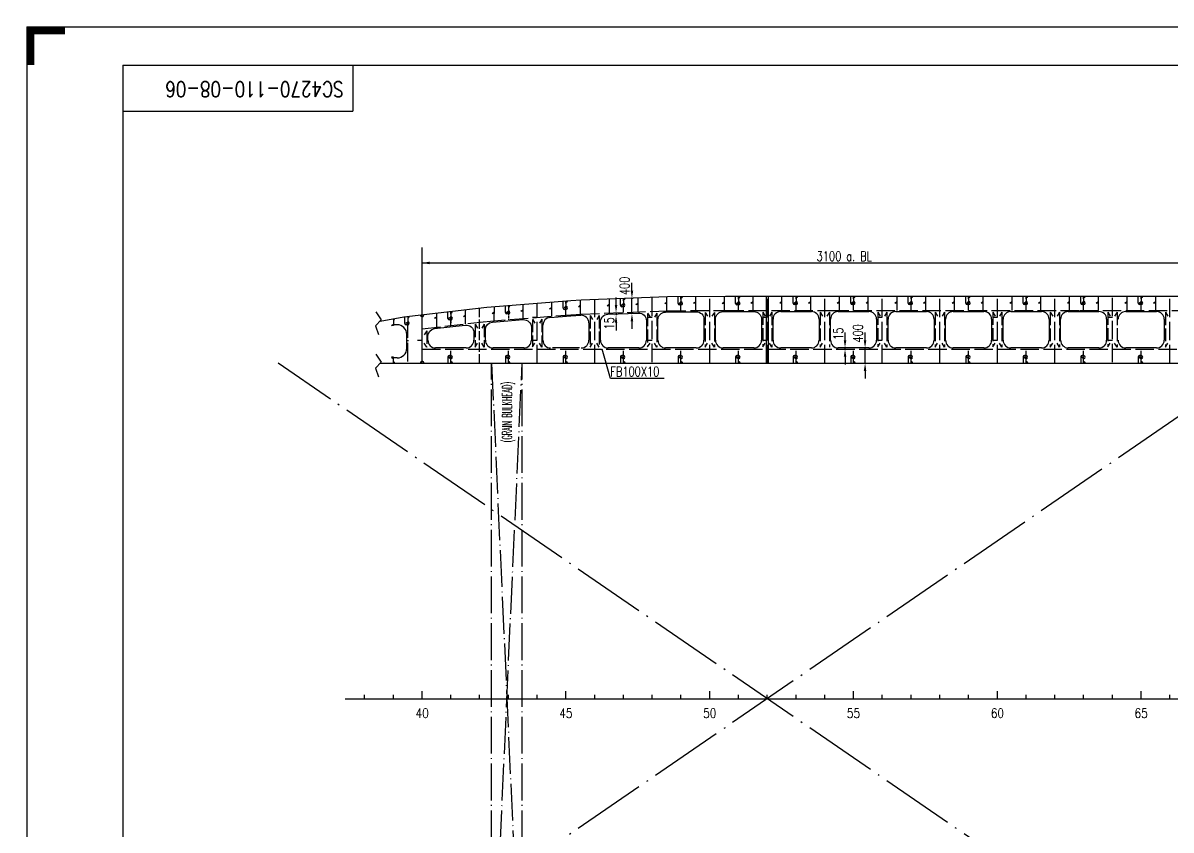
# Model space of a CAD drawing. Extents: x 373818 to 564480, y 322172 to 634257.
# Drawn here: x 444792 to 474729, y 569607 to 590657 of the extents above; entities that cross this region are included whole.
import ezdxf
from ezdxf.enums import TextEntityAlignment as Align

# ---------------------------------------------------------------- set-up
doc = ezdxf.new("R2010")
doc.units = 0
doc.header["$LTSCALE"] = 40
doc.header["$MEASUREMENT"] = 0
doc.linetypes.add('ACAD_ISO02W100', pattern=[15, 12, -3])
doc.linetypes.add('ACAD_ISO04W100', pattern=[30.5, 24, -3, 0.5, -3])
doc.layers.get('0').update_dxf_attribs({"linetype": 'CONTINUOUS'})
doc.layers.get('DEFPOINTS').update_dxf_attribs({"linetype": 'CONTINUOUS'})
for name, color, linetype in [('01CONTINUOUS', 2, 'CONTINUOUS'), ('11', 7, 'CONTINUOUS'), ('BT_ENG', 7, 'CONTINUOUS'), ('C-CEN', 4, 'ACAD_ISO04W100'), ('C-DAS', 4, 'ACAD_ISO02W100'), ('FRAME', 7, 'CONTINUOUS'), ('Y-CON', 2, 'CONTINUOUS'), ('Y-DAS', 2, 'ACAD_ISO02W100')]:
    doc.layers.add(name, color=color, linetype=linetype)
doc.styles.add('ENGNISH', font='romans.shx', dxfattribs={"width": 0.8, "height": 750})
doc.styles.add('ROMANS', font='romans.shx', dxfattribs={"width": 0.75, "height": 250, "bigfont": 'hzdx.shx'})
doc.dimstyles.new('DM-100', dxfattribs={"dimscale": 0, "dimtxt": 250, "dimasz": 200, "dimexe": 30, "dimexo": 30, "dimgap": 50, "dimtad": 1, "dimdec": 0, "dimzin": 0, "dimdsep": 46, "dimtxsty": 'ROMANS', "dimcen": 0, "dimclrd": 1, "dimclre": 1, "dimclrt": 1, "dimadec": 0, "dimazin": 0, "dimtfac": 1, "dimtdec": 0, "dimtmove": 0, "dimatfit": 3, "dimfxl": 1, "dimtolj": 1, "dimtzin": 0, "dimarcsym": 0})

# ---------------------------------------------------------------- blocks, each defined once
blk = doc.blocks.new('*D43')
at = {"color": 1, "linetype": 'ByBlock', "transparency": 16777216}
for p, q in [((460672, 583675), (460672, 583875)), ((460661, 583475), (460702, 583475)), ((460672, 583075), (460672, 583475)), ((460672, 583075), (460672, 583475)), ((460672, 582875), (460672, 582675))]:
    blk.add_line(p, q, dxfattribs=at)
for points in [[(460639, 583675), (460705, 583675), (460672, 583475)], [(460639, 582875), (460705, 582875), (460672, 583075)]]:
    blk.add_solid(points, dxfattribs=at)
at = {"layer": 'DEFPOINTS', "color": 0, "linetype": 'ByBlock', "transparency": 16777216}
for p in [(460631, 583475), (460672, 583475), (460631, 583075)]:
    blk.add_point(p, dxfattribs=at)
at = {"color": 1, "linetype": 'ByBlock', "transparency": 16777216, "insert": (460481, 583797), "char_height": 250, "attachment_point": 5, "rotation": 90, "style": 'ROMANS'}
blk.add_mtext('\\A1;400', dxfattribs=at)
blk = doc.blocks.new('*D55')
at = {"color": 1, "linetype": 'ByBlock', "transparency": 16777216}
for p, q in [((466751, 582381), (466751, 582581)), ((466751, 581781), (466751, 582181)), ((466751, 581781), (466751, 582181)), ((466751, 581581), (466751, 581381))]:
    blk.add_line(p, q, dxfattribs=at)
for points in [[(466717, 582381), (466784, 582381), (466751, 582181)], [(466717, 581581), (466784, 581581), (466751, 581781)]]:
    blk.add_solid(points, dxfattribs=at)
at = {"layer": 'DEFPOINTS', "color": 0, "linetype": 'ByBlock', "transparency": 16777216}
for p in [(466751, 582181), (466751, 582181), (466856, 581781)]:
    blk.add_point(p, dxfattribs=at)
at = {"color": 1, "linetype": 'ByBlock', "transparency": 16777216, "insert": (466566, 582560), "char_height": 250, "attachment_point": 5, "rotation": 90, "style": 'ROMANS'}
blk.add_mtext('\\A1;400', dxfattribs=at)
blk = doc.blocks.new('*D56')
at = {"color": 1, "linetype": 'ByBlock', "transparency": 16777216}
for p, q in [((466228, 582381), (466228, 582581)), ((466228, 582151), (466228, 582181)), ((466228, 582151), (466228, 582181)), ((466228, 581951), (466228, 581751))]:
    blk.add_line(p, q, dxfattribs=at)
for points in [[(466195, 582381), (466262, 582381), (466228, 582181)], [(466195, 581951), (466262, 581951), (466228, 582151)]]:
    blk.add_solid(points, dxfattribs=at)
at = {"layer": 'DEFPOINTS', "color": 0, "linetype": 'ByBlock', "transparency": 16777216}
for p in [(466228, 582181), (466228, 582181), (466228, 582151)]:
    blk.add_point(p, dxfattribs=at)
at = {"color": 1, "linetype": 'ByBlock', "transparency": 16777216, "insert": (466053, 582549), "char_height": 250, "attachment_point": 5, "rotation": 90, "style": 'ROMANS'}
blk.add_mtext('\\A1;15', dxfattribs=at)
blk = doc.blocks.new('*D61')
at = {"color": 1, "linetype": 'ByBlock', "transparency": 16777216}
for p, q in [((460257, 583299), (460257, 583499)), ((460229, 583037), (460227, 583037)), ((460257, 583099), (460257, 583037)), ((460257, 583099), (460257, 583037)), ((460257, 582837), (460257, 582637))]:
    blk.add_line(p, q, dxfattribs=at)
for points in [[(460224, 583299), (460290, 583299), (460257, 583099)], [(460224, 582837), (460290, 582837), (460257, 583037)]]:
    blk.add_solid(points, dxfattribs=at)
at = {"layer": 'DEFPOINTS', "color": 0, "linetype": 'ByBlock', "transparency": 16777216}
for p in [(460257, 583037), (460259, 583037), (460281, 583099)]:
    blk.add_point(p, dxfattribs=at)
at = {"color": 1, "linetype": 'ByBlock', "transparency": 16777216, "insert": (460080, 582820), "char_height": 250, "attachment_point": 5, "rotation": 90, "style": 'ROMANS'}
blk.add_mtext('\\A1;15', dxfattribs=at)

msp = doc.modelspace()

# ---------------------------------------------------------------- linework, layer by layer
at = {"color": 2}
for q in [(562792.4, 589556.63), (447392.4, 549556.63)]:
    msp.add_line((447392.4, 589556.63), q, dxfattribs=at)
for p, q in [((455200.32, 583047.78), (455200.32, 584797.67)), ((464175.32, 583530.69), (464175.32, 581780.69)), ((464225.32, 583530.69), (464225.32, 581780.69)), ((458950.32, 583186.68), (458910.32, 583186.68)), ((460450.32, 583257.03), (460410.32, 583257.03)), ((461950.32, 583303.4), (461910.32, 583303.4)), ((463450.32, 583303.6), (463410.32, 583303.6)), ((464950.32, 583310.69), (464910.32, 583310.69)), ((466450.32, 583310.69), (466410.32, 583310.69)), ((467950.32, 583310.69), (467910.32, 583310.69)), ((469450.32, 583310.69), (469410.32, 583310.69)), ((470950.32, 583310.69), (470910.32, 583310.69)), ((472450.32, 583310.69), (472410.32, 583310.69)), ((473950.32, 583310.69), (473910.32, 583310.69)), ((455950.32, 582914.65), (455910.32, 582914.65)), ((457450.32, 583067.84), (457410.32, 583067.84)), ((458534.51, 582973.64), (459076.33, 583016.57)), ((459076.33, 583016.57), (459338.03, 583032.68)), ((454550.32, 582784.34), (454450.32, 582784.34)), ((454825.32, 582784.34), (454785.32, 582784.34)), ((459550.32, 582833.06), (459550.32, 582380.69)), ((454800.32, 582170.21), (454800.32, 582534.34)), ((455950.32, 581980.69), (455910.32, 581980.69)), ((457450.32, 581980.69), (457410.32, 581980.69)), ((458950.32, 581980.69), (458910.32, 581980.69)), ((460108.41, 581385.96), (459895.68, 582150.69)), ((460450.32, 581980.69), (460410.32, 581980.69)), ((461950.32, 581980.69), (461910.32, 581980.69)), ((463450.32, 581980.69), (463410.32, 581980.69)), ((464950.32, 581980.69), (464910.32, 581980.69)), ((466450.32, 581980.69), (466410.32, 581980.69)), ((467950.32, 581980.69), (467910.32, 581980.69)), ((469450.32, 581980.69), (469410.32, 581980.69)), ((470950.32, 581980.69), (470910.32, 581980.69)), ((472450.32, 581980.69), (472410.32, 581980.69)), ((473950.32, 581980.69), (473910.32, 581980.69)), ((461513.7, 581385.96), (460108.41, 581385.96)), ((453190.41, 573030.69), (476950.32, 573030.69)), ((453700.32, 573030.69), (453700.32, 573130.69)), ((454450.32, 573030.69), (454450.32, 573130.69)), ((455200.32, 573030.69), (455200.32, 573230.69)), ((455950.32, 573030.69), (455950.32, 573130.69)), ((456700.32, 573030.69), (456700.32, 573130.69)), ((457450.32, 573030.69), (457450.32, 573130.69)), ((458200.32, 573030.69), (458200.32, 573130.69)), ((458950.32, 573030.69), (458950.32, 573230.69)), ((459700.32, 573030.69), (459700.32, 573130.69)), ((460450.32, 573030.69), (460450.32, 573130.69)), ((461200.32, 573030.69), (461200.32, 573130.69)), ((461950.32, 573030.69), (461950.32, 573130.69)), ((462700.32, 573030.69), (462700.32, 573230.69)), ((463450.32, 573030.69), (463450.32, 573130.69)), ((464200.32, 573030.69), (464200.32, 573130.69)), ((464950.32, 573030.69), (464950.32, 573130.69)), ((465700.32, 573030.69), (465700.32, 573130.69)), ((466450.32, 573030.69), (466450.32, 573230.69)), ((467200.32, 573030.69), (467200.32, 573130.69)), ((467950.32, 573030.69), (467950.32, 573130.69)), ((468700.32, 573030.69), (468700.32, 573130.69)), ((469450.32, 573030.69), (469450.32, 573130.69)), ((470200.32, 573030.69), (470200.32, 573230.69)), ((470950.32, 573030.69), (470950.32, 573130.69)), ((471700.32, 573030.69), (471700.32, 573130.69)), ((472450.32, 573030.69), (472450.32, 573130.69)), ((473200.32, 573030.69), (473200.32, 573130.69)), ((473950.32, 573030.69), (473950.32, 573230.69)), ((474700.32, 573030.69), (474700.32, 573130.69))]:
    msp.add_line(p, q)
at = {"color": 1, "linetype": 'ByBlock'}
msp.add_line((455200.32, 584397.45), (560838.97, 584397.45), dxfattribs=at)
at = {"color": 7, "ltscale": 0.2}
for p, q in [((460375.32, 583292.03), (460375.32, 583468.95)), ((461875.32, 583338.4), (461875.32, 583515.33)), ((463375.32, 583338.6), (463375.32, 583515.53)), ((464875.32, 583345.69), (464875.32, 583522.62)), ((466375.32, 583345.69), (466375.32, 583522.62)), ((467875.32, 583345.69), (467875.32, 583522.62)), ((469375.32, 583345.69), (469375.32, 583522.62)), ((470875.32, 583345.69), (470875.32, 583522.62)), ((472375.32, 583345.69), (472375.32, 583522.62)), ((473875.32, 583345.69), (473875.32, 583522.62)), ((457375.32, 583102.84), (457375.32, 583279.77)), ((458875.32, 583221.68), (458875.32, 583398.6)), ((454750.32, 582819.34), (454750.32, 582996.27)), ((455875.32, 582949.65), (455875.32, 583126.57)), ((455875.32, 581945.69), (455875.32, 581780.69)), ((457375.32, 581945.69), (457375.32, 581780.69)), ((458875.32, 581945.69), (458875.32, 581780.69)), ((460375.32, 581945.69), (460375.32, 581780.69)), ((461875.32, 581945.69), (461875.32, 581780.69)), ((463375.32, 581945.69), (463375.32, 581780.69)), ((464875.32, 581945.69), (464875.32, 581780.69)), ((466375.32, 581945.69), (466375.32, 581780.69)), ((467875.32, 581945.69), (467875.32, 581780.69)), ((469375.32, 581945.69), (469375.32, 581780.69)), ((470875.32, 581945.69), (470875.32, 581780.69)), ((472375.32, 581945.69), (472375.32, 581780.69)), ((473875.32, 581945.69), (473875.32, 581780.69))]:
    msp.add_line(p, q, dxfattribs=at)
at = {"color": 0, "linetype": 'ByBlock'}
for p, q in [((458080.32, 582927.26), (458143.03, 582824.7)), ((458320.32, 582927.26), (458257.61, 582824.7)), ((459580.32, 583026.78), (459643.03, 582924.22)), ((459820.32, 583026.78), (459757.61, 582924.22)), ((461080.32, 583083.73), (461143.03, 582981.17)), ((461320.32, 583083.73), (461257.61, 582981.17)), ((462580.32, 583107.5), (462643.03, 583004.94)), ((462820.32, 583107.5), (462757.61, 583004.94)), ((464080.61, 583113.63), (464143.32, 583011.07)), ((464320.03, 583113.63), (464257.32, 583011.07)), ((465580.32, 583110.69), (465643.03, 583008.13)), ((465820.32, 583110.69), (465757.61, 583008.13)), ((467081.09, 583115.43), (467143.8, 583012.87)), ((467320.03, 583113.63), (467257.32, 583011.07)), ((468580.32, 583110.69), (468643.03, 583008.13)), ((468820.32, 583110.69), (468757.61, 583008.13)), ((470081.09, 583115.43), (470143.8, 583012.87)), ((470320.03, 583113.63), (470257.32, 583011.07)), ((471580.32, 583110.69), (471643.03, 583008.13)), ((471820.32, 583110.69), (471757.61, 583008.13)), ((473081.09, 583115.43), (473143.8, 583012.87)), ((473320.03, 583113.63), (473257.32, 583011.07)), ((474580.32, 583110.69), (474643.03, 583008.13)), ((455320.32, 582627.78), (455257.61, 582525.22)), ((456580.32, 582801.51), (456643.03, 582698.96)), ((456820.32, 582801.51), (456757.61, 582698.96)), ((455320.03, 582203.63), (455257.32, 582306.19)), ((456580.32, 582200.69), (456643.03, 582303.25)), ((456820.32, 582200.69), (456757.61, 582303.25)), ((458081.09, 582205.43), (458143.8, 582307.99)), ((458320.03, 582203.63), (458257.32, 582306.19)), ((459580.32, 582200.69), (459643.03, 582303.25)), ((459820.32, 582200.69), (459757.61, 582303.25)), ((461081.09, 582205.43), (461143.8, 582307.99)), ((461320.03, 582203.63), (461257.32, 582306.19)), ((462580.32, 582200.69), (462643.03, 582303.25)), ((462820.32, 582200.69), (462757.61, 582303.25)), ((464081.09, 582205.43), (464143.8, 582307.99)), ((464320.03, 582203.63), (464257.32, 582306.19)), ((465580.32, 582200.69), (465643.03, 582303.25)), ((467081.09, 582205.43), (467143.8, 582307.99)), ((467320.03, 582203.63), (467257.32, 582306.19)), ((468580.32, 582200.69), (468643.03, 582303.25)), ((468820.32, 582200.69), (468757.61, 582303.25)), ((470081.09, 582205.43), (470143.8, 582307.99)), ((470320.03, 582203.63), (470257.32, 582306.19)), ((471580.32, 582200.69), (471643.03, 582303.25)), ((471820.32, 582200.69), (471757.61, 582303.25)), ((473081.09, 582205.43), (473143.8, 582307.99)), ((473320.03, 582203.63), (473257.32, 582306.19)), ((474580.32, 582200.69), (474643.03, 582303.25)), ((454550.32, 581920.21), (454450.32, 581920.21))]:
    msp.add_line(p, q, dxfattribs=at)
for points in [[(453997.11, 583121.4), (454132.49, 582914.67), (453989.15, 582755.66), (454064.8, 582529.06)], [(458350.3, 582380.69), (458350.3, 582774.27)], [(453997.11, 582020.07), (454132.49, 581813.35), (453989.15, 581654.33), (454064.8, 581427.73)]]:
    msp.add_lwpolyline(points)
for points in [[(456850.3, 582380.69), (456850.3, 582655.43, -0.3912434), (457034.51, 582854.81), (457834.53, 582918.19, -0.43756297), (458050.32, 582718.81), (458050.32, 582380.69)], [(459850.3, 582380.69), (459850.3, 582859.9, -0.40314169), (460042.71, 583059.76), (460842.73, 583090.13, -0.4253728), (461050.32, 582890.28), (461050.32, 582380.69)], [(461350.3, 582380.69), (461350.3, 582916.85, -0.40314169), (461542.71, 583116.71), (461600.31, 583118.9), (462348.76, 583124.75, -0.41650557), (462550.32, 582924.76), (462550.32, 582380.69)], [(455350.3, 582380.69), (455350.3, 582486.78, -0.38082924), (455527.29, 582685.45), (456327.31, 582778.11, -0.44840502), (456550.32, 582579.44), (456550.32, 582380.69)]]:
    msp.add_lwpolyline(points, format="xyb")
at = {"color": 7, "ltscale": 0.2}
for centre, start, end in [((460450.33, 583481.34), 270, 0), ((461950.33, 583527.72), 270, 0), ((463450.33, 583527.92), 270, 0), ((464950.33, 583535), 270, 0), ((466450.33, 583535), 270, 0), ((467950.33, 583535), 270, 0), ((469450.33, 583535), 270, 0), ((470950.33, 583535), 270, 0), ((472450.33, 583535), 270, 0), ((473950.33, 583535), 270, 0), ((457450.33, 583292.16), 270, 0), ((458950.33, 583410.99), 270, 0), ((454825.33, 583008.65), 270, 0), ((455950.33, 583138.96), 270, 0), ((455950.32, 581780.69), 360, 90), ((457450.32, 581780.69), 360, 90), ((458950.32, 581780.69), 360, 90), ((460450.32, 581780.69), 360, 90), ((461950.32, 581780.69), 360, 90), ((463450.32, 581780.69), 360, 90), ((464950.32, 581780.69), 360, 90), ((466450.32, 581780.69), 360, 90), ((467950.32, 581780.69), 360, 90), ((469450.32, 581780.69), 360, 90), ((470950.32, 581780.69), 360, 90), ((472450.32, 581780.69), 360, 90), ((473950.32, 581780.69), 360, 90)]:
    msp.add_arc(centre, 44.99, start, end, dxfattribs=at)
for centre, radius, start, end in [((458910.32, 583221.68), 35, 180, 270), ((458950.32, 583226.68), 40, 270, 90), ((460410.32, 583292.03), 35, 180, 270), ((460450.32, 583297.03), 40, 270, 90), ((461910.32, 583338.4), 35, 180, 270), ((461950.32, 583343.4), 40, 270, 90), ((463410.32, 583338.6), 35, 180, 270), ((463450.32, 583343.6), 40, 270, 90), ((464910.32, 583345.69), 35, 180, 270), ((464950.32, 583350.69), 40, 270, 90), ((466410.32, 583345.69), 35, 180, 270), ((466450.32, 583350.69), 40, 270, 90), ((467910.32, 583345.69), 35, 180, 270), ((467950.32, 583350.69), 40, 270, 90), ((469410.32, 583345.69), 35, 180, 270), ((469450.32, 583350.69), 40, 270, 90), ((470910.32, 583345.69), 35, 180, 270), ((470950.32, 583350.69), 40, 270, 90), ((472410.32, 583345.69), 35, 180, 270), ((472450.32, 583350.69), 40, 270, 90), ((473910.32, 583345.69), 35, 180, 270), ((473950.32, 583350.69), 40, 270, 90), ((454450.32, 582943.86), 35, 270, 10.096964), ((455200.32, 583047.78), 50, 186.606815, 6.606815), ((455910.32, 582949.65), 35, 180, 270), ((455950.32, 582954.65), 40, 270, 90), ((457410.32, 583102.84), 35, 180, 270), ((457450.32, 583107.84), 40, 270, 90), ((458550.3, 582774.27), 200, 94.529624, 180), ((459350.32, 582833.06), 200, 360, 93.523362), ((454785.32, 582819.34), 35, 180, 270), ((454825.32, 582824.34), 40, 270, 90), ((455910.32, 581945.69), 35, 90, 180), ((455950.32, 581940.69), 40, 270, 90), ((457410.32, 581945.69), 35, 90, 180), ((457450.32, 581940.69), 40, 270, 90), ((458910.32, 581945.69), 35, 90, 180), ((458950.32, 581940.69), 40, 270, 90), ((460410.32, 581945.69), 35, 90, 180), ((460450.32, 581940.69), 40, 270, 90), ((461910.32, 581945.69), 35, 90, 180), ((461950.32, 581940.69), 40, 270, 90), ((463410.32, 581945.69), 35, 90, 180), ((463450.32, 581940.69), 40, 270, 90), ((464910.32, 581945.69), 35, 90, 180), ((464950.32, 581940.69), 40, 270, 90), ((466410.32, 581945.69), 35, 90, 180), ((466450.32, 581940.69), 40, 270, 90), ((467910.32, 581945.69), 35, 90, 180), ((467950.32, 581940.69), 40, 270, 90), ((469410.32, 581945.69), 35, 90, 180), ((469450.32, 581940.69), 40, 270, 90), ((470910.32, 581945.69), 35, 90, 180), ((470950.32, 581940.69), 40, 270, 90), ((472410.32, 581945.69), 35, 90, 180), ((472450.32, 581940.69), 40, 270, 90), ((473910.32, 581945.69), 35, 90, 180), ((473950.32, 581940.69), 40, 270, 90), ((455200.32, 581780.69), 50, 0, 180)]:
    msp.add_arc(centre, radius, start, end)
at = {"color": 0, "linetype": 'ByBlock'}
for centre, radius, start, end in [((454550.32, 582534.34), 250, 0, 90), ((454550.32, 582170.21), 250, 270, 360), ((454450.32, 581780.69), 35, 0, 90)]:
    msp.add_arc(centre, radius, start, end, dxfattribs=at)
at = {"color": 1, "linetype": 'ByBlock'}
msp.add_solid([(455400.32, 584430.79), (455400.32, 584364.12), (455200.32, 584397.45)], dxfattribs=at)
msp.add_solid([(455400.32, 584430.79), (455400.32, 584364.12), (455200.32, 584397.45)], dxfattribs=at)
at = {"layer": '01CONTINUOUS'}
for p, q in [((463108.6, 583530.69), (520911.32, 583530.69)), ((458575.32, 583196.97), (458575.32, 583003.05)), ((459325.32, 583251.95), (459325.32, 583061.3)), ((460075.32, 583281.02), (460075.32, 583091.02)), ((460825.32, 583309.49), (460825.32, 583119.49)), ((461575.32, 583337.97), (461575.32, 583147.97)), ((462325.32, 583344.57), (462325.32, 583154.57)), ((463075.32, 583339.12), (463075.32, 583149.12)), ((463825.32, 583350.69), (463825.32, 583158.09)), ((464575.32, 583350.69), (464575.32, 583160.69)), ((465325.32, 583350.69), (465325.32, 583160.69)), ((466075.32, 583350.69), (466075.32, 583160.69)), ((466825.32, 583350.69), (466825.32, 583160.69)), ((467575.32, 583350.69), (467575.32, 583160.69)), ((468325.32, 583350.69), (468325.32, 583160.69)), ((469075.32, 583350.69), (469075.32, 583160.69)), ((469825.32, 583350.69), (469825.32, 583160.69)), ((470575.32, 583350.69), (470575.32, 583160.69)), ((471325.32, 583350.69), (471325.32, 583160.69)), ((472075.32, 583350.69), (472075.32, 583160.69)), ((472825.32, 583350.69), (472825.32, 583160.69)), ((473575.32, 583350.69), (473575.32, 583160.69)), ((474325.32, 583350.69), (474325.32, 583160.69)), ((455200.32, 581780.69), (455200.32, 583047.78)), ((455575.32, 582953.79), (455575.32, 582721.21)), ((456324.37, 583030.89), (456324.37, 582807.97)), ((457074.62, 583100.44), (457074.62, 582888.07)), ((457825.32, 583148.09), (457825.32, 582947.55)), ((454103.05, 581780.69), (526450.32, 581780.69))]:
    msp.add_line(p, q, dxfattribs=at)
msp.add_lwpolyline([(454103.05, 582882.02), (454724.22, 582992.63), (456889.22, 583243.39), (459074.22, 583416.49), (459350.32, 583433.49), (461599.62, 583518.89), (463108.72, 583530.69), (465850.32, 583530.69), (472350.32, 583530.69), (476450.32, 583530.69), (477700.32, 583530.69), (480700.32, 583530.69), (515850.32, 583530.69)], dxfattribs=at)
at = {"layer": '11', "color": 7, "linetype": 'Continuous'}
for p, q in [((464350.3, 582380.69), (464350.3, 582930.69)), ((464550.3, 583130.69), (465350.32, 583130.69)), ((465550.32, 582930.69), (465550.32, 582380.69)), ((465850.3, 582380.69), (465850.3, 582930.69)), ((466050.3, 583130.69), (466850.32, 583130.69)), ((467050.32, 582930.69), (467050.32, 582380.69)), ((467350.3, 582380.69), (467350.3, 582930.69)), ((467550.3, 583130.69), (468350.32, 583130.69)), ((468550.32, 582930.69), (468550.32, 582380.69)), ((468850.3, 582380.69), (468850.3, 582930.69)), ((469050.3, 583130.69), (469850.32, 583130.69)), ((470050.32, 582930.69), (470050.32, 582380.69)), ((470350.3, 582380.69), (470350.3, 582930.69)), ((470550.3, 583130.69), (471350.32, 583130.69)), ((471550.32, 582930.69), (471550.32, 582380.69)), ((471850.3, 582380.69), (471850.3, 582930.69)), ((472050.3, 583130.69), (472850.32, 583130.69)), ((473050.32, 582930.69), (473050.32, 582380.69)), ((473550.3, 583130.69), (474350.32, 583130.69)), ((474550.32, 582930.69), (474550.32, 582380.69)), ((456350.32, 582180.69), (455550.3, 582180.69)), ((457850.32, 582180.69), (457050.3, 582180.69)), ((459300.32, 582180.69), (458600.32, 582180.69)), ((460850.32, 582180.69), (460050.3, 582180.69)), ((462350.32, 582180.69), (461550.3, 582180.69)), ((463850.32, 582180.69), (463050.3, 582180.69)), ((465350.32, 582180.69), (464550.3, 582180.69)), ((466850.32, 582180.69), (466050.3, 582180.69)), ((468350.32, 582180.69), (467550.3, 582180.69)), ((468400.32, 582180.69), (468400.32, 582180.69)), ((469850.32, 582180.69), (469050.3, 582180.69)), ((471350.32, 582180.69), (470550.3, 582180.69)), ((472850.32, 582180.69), (472050.3, 582180.69)), ((474350.32, 582180.69), (473550.3, 582180.69))]:
    msp.add_line(p, q, dxfattribs=at)
msp.add_lwpolyline([(462850.3, 582380.69), (462850.3, 582930.23, -0.41192526), (463048.74, 583130.22), (463108.84, 583130.69), (463850.32, 583130.69, -0.41421356), (464050.32, 582930.69), (464050.32, 582380.69)], format="xyb", dxfattribs=at)
for centre, start, end in [((464550.3, 582930.69), 90, 180), ((465350.32, 582930.69), 0, 90), ((466050.3, 582930.69), 90, 180), ((466850.32, 582930.69), 0, 90), ((467550.3, 582930.69), 90, 180), ((468350.32, 582930.69), 0, 90), ((469050.3, 582930.69), 90, 180), ((469850.32, 582930.69), 0, 90), ((470550.3, 582930.69), 90, 180), ((471350.32, 582930.69), 0, 90), ((472050.3, 582930.69), 90, 180), ((472850.32, 582930.69), 0, 90), ((473550.3, 582930.69), 90, 180), ((474350.32, 582930.69), 0, 90), ((455550.3, 582380.69), 180, 270), ((456350.32, 582380.69), 270, 360), ((457050.3, 582380.69), 180, 270), ((457850.32, 582380.69), 270, 360), ((458550.3, 582380.69), 180, 270), ((459350.32, 582380.69), 270, 360), ((460050.3, 582380.69), 180, 270), ((460850.32, 582380.69), 270, 360), ((461550.3, 582380.69), 180, 270), ((462350.32, 582380.69), 270, 360), ((463050.3, 582380.69), 180, 270), ((463850.32, 582380.69), 270, 360), ((464550.3, 582380.69), 180, 270), ((465350.32, 582380.69), 270, 360), ((466050.3, 582380.69), 180, 270), ((466850.32, 582380.69), 270, 360), ((467550.3, 582380.69), 180, 270), ((468350.32, 582380.69), 270, 360), ((469050.3, 582380.69), 180, 270), ((469850.32, 582380.69), 270, 360), ((470550.3, 582380.69), 180, 270), ((471350.32, 582380.69), 270, 360), ((472050.3, 582380.69), 180, 270), ((472850.32, 582380.69), 270, 360), ((473550.3, 582380.69), 180, 270), ((474350.32, 582380.69), 270, 360)]:
    msp.add_arc(centre, 200, start, end, dxfattribs=at)
at = {"layer": 'BT_ENG'}
for p, q in [((444892.4, 590556.63), (563792.4, 590556.63)), ((444892.4, 590556.63), (444892.4, 548556.63)), ((453392.4, 589556.63), (453392.4, 588356.63)), ((447392.4, 588356.63), (453392.4, 588356.63))]:
    msp.add_line(p, q, dxfattribs=at)
at = {"layer": 'BT_ENG', "const_width": 200}
for points in [[(444992.4, 590556.63), (444992.4, 589556.63)], [(444892.4, 590456.63), (445892.4, 590456.63)]]:
    msp.add_lwpolyline(points, dxfattribs=at)
at = {"layer": 'C-CEN', "ltscale": 0.5}
msp.add_line((454825.32, 581830.69), (454825.32, 582824.34), dxfattribs=at)
at = {"layer": 'C-CEN', "ltscale": 2}
for p, q in [((476950.32, 564280.69), (451450.32, 581780.69)), ((476950.32, 581780.69), (451450.32, 564280.69))]:
    msp.add_line(p, q, dxfattribs=at)
at = {"layer": 'C-CEN'}
for p, q in [((457010.82, 564280.69), (457010.82, 581780.69)), ((457010.82, 564280.69), (457810.82, 581780.69)), ((457010.82, 581780.69), (457810.82, 564280.69)), ((457810.82, 564280.69), (457810.82, 581780.69))]:
    msp.add_line(p, q, dxfattribs=at)
at = {"layer": 'C-DAS', "ltscale": 0.7}
for p, q in [((458081.09, 582926), (458081.09, 582205.43)), ((458320.03, 582926.79), (458320.03, 582203.63)), ((459580.32, 583026.78), (459580.32, 582200.69)), ((459820.03, 583026.31), (459820.03, 582203.63)), ((461081.09, 583082.48), (461081.09, 582205.43)), ((461320.03, 583083.26), (461320.03, 582203.63)), ((462580.32, 583107.5), (462580.32, 582200.69)), ((462820.32, 583107.5), (462820.32, 582200.69)), ((464081.09, 583115.43), (464081.09, 582205.43)), ((464320.03, 583113.63), (464320.03, 582203.63)), ((465580.32, 583110.69), (465580.32, 582200.69)), ((465820.32, 583110.69), (465820.32, 582200.69)), ((467081.09, 583115.43), (467081.09, 582205.43)), ((467320.03, 583113.63), (467320.03, 582203.63)), ((468580.32, 583110.69), (468580.32, 582200.69)), ((468820.32, 583110.69), (468820.32, 582200.69)), ((470081.09, 583115.43), (470081.09, 582205.43)), ((470320.03, 583113.63), (470320.03, 582203.63)), ((471580.32, 583110.69), (471580.32, 582200.69)), ((471820.32, 583110.69), (471820.32, 582200.69)), ((473081.09, 583115.43), (473081.09, 582205.43)), ((473320.03, 583113.63), (473320.03, 582203.63)), ((474580.32, 583110.69), (474580.32, 582200.69)), ((455320.03, 582627.3), (455320.03, 582203.63)), ((456580.32, 582801.51), (456580.32, 582200.69)), ((456820.03, 582801.04), (456820.03, 582203.63))]:
    msp.add_line(p, q, dxfattribs=at)
at = {"layer": 'C-DAS'}
msp.add_line((455200.32, 582150.69), (526450.32, 582150.69), dxfattribs=at)
msp.add_lwpolyline([(455200.32, 582677.78), (456889.22, 582873.39), (459074.22, 583046.49), (459350.32, 583063.49), (461599.62, 583148.89), (463108.72, 583160.69), (465850.32, 583160.69), (472350.32, 583160.69), (476450.32, 583160.69), (477700.32, 583160.69), (480700.32, 583160.69), (515850.32, 583160.69), (517850.32, 583160.69), (520911.22, 583160.69), (521200.32, 583158.02)], dxfattribs=at)
at = {"layer": 'Y-CON'}
for p, q in [((458080.32, 582980.69), (458200.32, 582980.69)), ((458080.32, 582980.69), (458200.32, 582980.69)), ((461080.32, 582980.69), (461200.32, 582980.69)), ((464080.32, 582980.69), (464200.32, 582980.69)), ((467080.32, 582980.69), (467200.32, 582980.69)), ((470080.32, 582980.69), (470200.32, 582980.69)), ((473080.32, 582980.69), (473200.32, 582980.69)), ((455080.32, 582380.69), (455200.32, 582380.69)), ((458080.32, 582380.69), (458200.32, 582380.69)), ((461080.32, 582380.69), (461200.32, 582380.69)), ((464080.32, 582380.69), (464200.32, 582380.69)), ((467080.32, 582380.69), (467200.32, 582380.69)), ((470080.32, 582380.69), (470200.32, 582380.69)), ((473080.32, 582380.69), (473200.32, 582380.69))]:
    msp.add_line(p, q, dxfattribs=at)
for points in [[(460450.32, 583477.03), (460450.32, 583297.03), (460400.32, 583297.03), (460450.32, 583337.03)], [(460825.32, 583489.49), (460825.32, 583309.49), (460775.32, 583309.49), (460825.32, 583349.49)], [(461575.32, 583517.97), (461575.32, 583337.97), (461525.32, 583337.97), (461575.32, 583377.97)], [(461950.32, 583523.4), (461950.32, 583343.4), (461900.32, 583343.4), (461950.32, 583383.4)], [(462325.32, 583524.57), (462325.32, 583344.57), (462275.32, 583344.57), (462325.32, 583384.57)], [(463075.32, 583519.12), (463075.32, 583339.12), (463025.32, 583339.12), (463075.32, 583379.12)], [(463450.32, 583523.6), (463450.32, 583343.6), (463400.32, 583343.6), (463450.32, 583383.6)], [(463825.32, 583530.69), (463825.32, 583350.69), (463775.32, 583350.69), (463825.32, 583390.69)], [(464575.32, 583530.69), (464575.32, 583350.69), (464525.32, 583350.69), (464575.32, 583390.69)], [(464950.32, 583530.69), (464950.32, 583350.69), (464900.32, 583350.69), (464950.32, 583390.69)], [(465325.32, 583530.69), (465325.32, 583350.69), (465275.32, 583350.69), (465325.32, 583390.69)], [(466075.32, 583530.69), (466075.32, 583350.69), (466025.32, 583350.69), (466075.32, 583390.69)], [(466450.32, 583530.69), (466450.32, 583350.69), (466400.32, 583350.69), (466450.32, 583390.69)], [(466825.32, 583530.69), (466825.32, 583350.69), (466775.32, 583350.69), (466825.32, 583390.69)], [(467575.32, 583530.69), (467575.32, 583350.69), (467525.32, 583350.69), (467575.32, 583390.69)], [(467950.32, 583530.69), (467950.32, 583350.69), (467900.32, 583350.69), (467950.32, 583390.69)], [(468325.32, 583530.69), (468325.32, 583350.69), (468275.32, 583350.69), (468325.32, 583390.69)], [(469075.32, 583530.69), (469075.32, 583350.69), (469025.32, 583350.69), (469075.32, 583390.69)], [(469450.32, 583530.69), (469450.32, 583350.69), (469400.32, 583350.69), (469450.32, 583390.69)], [(469825.32, 583530.69), (469825.32, 583350.69), (469775.32, 583350.69), (469825.32, 583390.69)], [(470575.32, 583530.69), (470575.32, 583350.69), (470525.32, 583350.69), (470575.32, 583390.69)], [(470950.32, 583530.69), (470950.32, 583350.69), (470900.32, 583350.69), (470950.32, 583390.69)], [(471325.32, 583530.69), (471325.32, 583350.69), (471275.32, 583350.69), (471325.32, 583390.69)], [(472075.32, 583530.69), (472075.32, 583350.69), (472025.32, 583350.69), (472075.32, 583390.69)], [(472450.32, 583530.69), (472450.32, 583350.69), (472400.32, 583350.69), (472450.32, 583390.69)], [(472825.32, 583530.69), (472825.32, 583350.69), (472775.32, 583350.69), (472825.32, 583390.69)], [(473575.32, 583530.69), (473575.32, 583350.69), (473525.32, 583350.69), (473575.32, 583390.69)], [(473950.32, 583530.69), (473950.32, 583350.69), (473900.32, 583350.69), (473950.32, 583390.69)], [(474325.32, 583530.69), (474325.32, 583350.69), (474275.32, 583350.69), (474325.32, 583390.69)], [(456325.32, 583178.08), (456325.32, 582998.08), (456275.32, 582998.08), (456325.32, 583038.08)], [(457074.97, 583258.11), (457074.97, 583078.11), (457024.97, 583078.11), (457074.97, 583118.11)], [(457450.32, 583287.84), (457450.32, 583107.84), (457400.32, 583107.84), (457450.32, 583147.84)], [(457825.32, 583317.55), (457825.32, 583137.55), (457775.32, 583137.55), (457825.32, 583177.55)], [(458575.32, 583376.97), (458575.32, 583196.97), (458525.32, 583196.97), (458575.32, 583236.97)], [(458950.32, 583406.68), (458950.32, 583226.68), (458900.32, 583226.68), (458950.32, 583266.68)], [(459325.32, 583431.95), (459325.32, 583251.95), (459275.32, 583251.95), (459325.32, 583291.95)], [(460075.32, 583461.02), (460075.32, 583281.02), (460025.32, 583281.02), (460075.32, 583321.02)], [(454450.32, 582943.86), (454450.32, 582763.86), (454400.32, 582763.86), (454450.32, 582803.86)], [(454825.32, 583004.34), (454825.32, 582824.34), (454775.32, 582824.34), (454825.32, 582864.34)], [(455575.32, 583091.21), (455575.32, 582953.79), (455525.32, 582953.79), (455575.32, 582993.79)], [(455950.32, 583134.65), (455950.32, 582954.65), (455900.32, 582954.65), (455950.32, 582994.65)], [(454450.32, 581780.69), (454450.32, 581940.69), (454400.32, 581940.69), (454450.32, 581900.69)], [(455950.32, 581780.69), (455950.32, 581940.69), (455900.32, 581940.69), (455950.32, 581900.69)], [(457450.32, 581780.69), (457450.32, 581940.69), (457400.32, 581940.69), (457450.32, 581900.69)], [(458950.32, 581780.69), (458950.32, 581940.69), (458900.32, 581940.69), (458950.32, 581900.69)], [(460450.32, 581780.69), (460450.32, 581940.69), (460400.32, 581940.69), (460450.32, 581900.69)], [(461950.32, 581780.69), (461950.32, 581940.69), (461900.32, 581940.69), (461950.32, 581900.69)], [(463450.32, 581780.69), (463450.32, 581940.69), (463400.32, 581940.69), (463450.32, 581900.69)], [(464950.32, 581780.69), (464950.32, 581940.69), (464900.32, 581940.69), (464950.32, 581900.69)], [(466450.32, 581780.69), (466450.32, 581940.69), (466400.32, 581940.69), (466450.32, 581900.69)], [(467950.32, 581780.69), (467950.32, 581940.69), (467900.32, 581940.69), (467950.32, 581900.69)], [(469450.32, 581780.69), (469450.32, 581940.69), (469400.32, 581940.69), (469450.32, 581900.69)], [(470950.32, 581780.69), (470950.32, 581940.69), (470900.32, 581940.69), (470950.32, 581900.69)], [(472450.32, 581780.69), (472450.32, 581940.69), (472400.32, 581940.69), (472450.32, 581900.69)], [(473950.32, 581780.69), (473950.32, 581940.69), (473900.32, 581940.69), (473950.32, 581900.69)]]:
    msp.add_lwpolyline(points, dxfattribs=at)
at = {"layer": 'Y-DAS', "ltscale": 0.5}
for p, q in [((460450.32, 583107.03), (460450.32, 583475.26)), ((461950.32, 583153.4), (461950.32, 583521.64)), ((463450.32, 583153.6), (463450.32, 583521.84)), ((464950.32, 583160.69), (464950.32, 583528.92)), ((466450.32, 583160.69), (466450.32, 583528.92)), ((467950.32, 583160.69), (467950.32, 583528.92)), ((469450.32, 583160.69), (469450.32, 583528.92)), ((470950.32, 583160.69), (470950.32, 583528.92)), ((472450.32, 583160.69), (472450.32, 583528.92)), ((473950.32, 583160.69), (473950.32, 583528.92)), ((456700.32, 581780.69), (456700.32, 583221.51)), ((458950.31, 583036.93), (458950.31, 583406.93)), ((455950.32, 582764.65), (455950.32, 583134.65))]:
    msp.add_line(p, q, dxfattribs=at)
at = {"layer": 'Y-DAS'}
for p, q in [((461200.32, 581805.69), (461200.32, 583503.73)), ((462700.32, 581780.69), (462700.32, 583530.69)), ((464200.32, 581780.69), (464200.32, 583530.69)), ((465700.32, 581780.69), (465700.32, 583530.69)), ((467200.32, 581780.69), (467200.32, 583530.69)), ((468700.32, 581780.69), (468700.32, 583530.69)), ((470200.32, 581780.69), (470200.32, 583530.69)), ((471700.32, 581780.69), (471700.32, 583530.69)), ((473200.32, 581805.69), (473200.32, 583530.69)), ((474700.32, 581780.69), (474700.32, 583530.69)), ((458200.32, 581780.69), (458200.32, 583347.26)), ((459700.32, 581780.69), (459700.32, 583446.78))]:
    msp.add_line(p, q, dxfattribs=at)
at = {"layer": 'Y-DAS', "ltscale": 0.15}
for p, q in [((455950.32, 582954.65), (455950.32, 582832.03)), ((457450.32, 583109.22), (457450.32, 582917.84))]:
    msp.add_line(p, q, dxfattribs=at)
at = {"layer": 'Y-DAS', "ltscale": 0.3}
for p, q in [((455950.32, 581780.69), (455950.32, 582150.69)), ((457450.32, 581780.69), (457450.32, 582150.69)), ((458950.32, 581780.69), (458950.32, 582150.69)), ((460450.32, 581780.69), (460450.32, 582150.69)), ((461950.32, 581780.69), (461950.32, 582150.69)), ((463450.32, 581780.69), (463450.32, 582150.69)), ((464950.32, 581780.69), (464950.32, 582150.69)), ((466450.32, 581780.69), (466450.32, 582150.69)), ((467950.32, 581780.69), (467950.32, 582150.69)), ((469450.32, 581780.69), (469450.32, 582150.69)), ((470950.32, 581780.69), (470950.32, 582150.69)), ((472450.32, 581780.69), (472450.32, 582150.69)), ((473950.32, 581780.69), (473950.32, 582150.69))]:
    msp.add_line(p, q, dxfattribs=at)

# ---------------------------------------------------------------- texts
at = {"color": 7, "style": 'ROMANS', "width": 0.75}
msp.add_text('FB100X10', height=250, dxfattribs=at).set_placement((460107.38, 581439.15))
at = {"style": 'ROMANS', "width": 0.45}
msp.add_text('(GRAIN BULKHEAD)', height=250, rotation=90, dxfattribs=at).set_placement((457541.78, 579717.66))
at = {"color": 1, "linetype": 'ByBlock', "insert": (466207.74, 584572.45), "char_height": 250, "attachment_point": 5, "style": 'ROMANS'}
msp.add_mtext('3100 a. BL', dxfattribs=at)
at = {"layer": 'BT_ENG', "style": 'ENGNISH', "width": 0.8}
msp.add_text('SC4270-110-08-06', height=400, rotation=180, dxfattribs=at).set_placement((453151.89, 589125.88))
at = {"layer": 'FRAME', "style": 'ROMANS', "width": 0.8}
for s, p in [('40', (455200.32, 572655.69)), ('45', (458950.32, 572655.69)), ('50', (462700.32, 572655.69)), ('55', (466450.32, 572655.69)), ('60', (470200.32, 572655.69)), ('65', (473950.32, 572655.69))]:
    msp.add_text(s, height=250, dxfattribs=at).set_placement(p, align=Align.MIDDLE)

# ---------------------------------------------------------------- dimensions: what is measured, and where the dimension line sits
for base, p1, p2, picture, middle in [((460671.87, 583475.26), (460631.16, 583075.26), (460631.16, 583475.26), '*D43', (460480.9, 583797.48)), ((466750.79, 582180.69), (466855.79, 581780.69), (466750.79, 582180.69), '*D55', (466565.89, 582559.97))]:
    dim = msp.add_linear_dim(base=base, p1=p1, p2=p2, angle=90, dimstyle='DM-100', override={"dimscale": 1, "dimse1": 1, "dimtmove": 1})
    dim.commit()
    dim.dimension.update_dxf_attribs({"geometry": picture, "text_midpoint": middle, "dimtype": 160})
for base, p1, p2, picture, middle in [((460256.92, 583036.51), (460281.18, 583098.84), (460259.25, 583036.51), '*D61', (460080, 582820)), ((466228.26, 582180.69), (466228.26, 582150.69), (466228.26, 582180.69), '*D56', (466052.83, 582549.14))]:
    dim = msp.add_linear_dim(base=base, p1=p1, p2=p2, angle=90, text='15', dimstyle='DM-100', override={"dimscale": 1, "dimse1": 1, "dimtmove": 1})
    dim.commit()
    dim.dimension.update_dxf_attribs({"geometry": picture, "text_midpoint": middle, "dimtype": 160})

doc.saveas('drawing.dxf')
